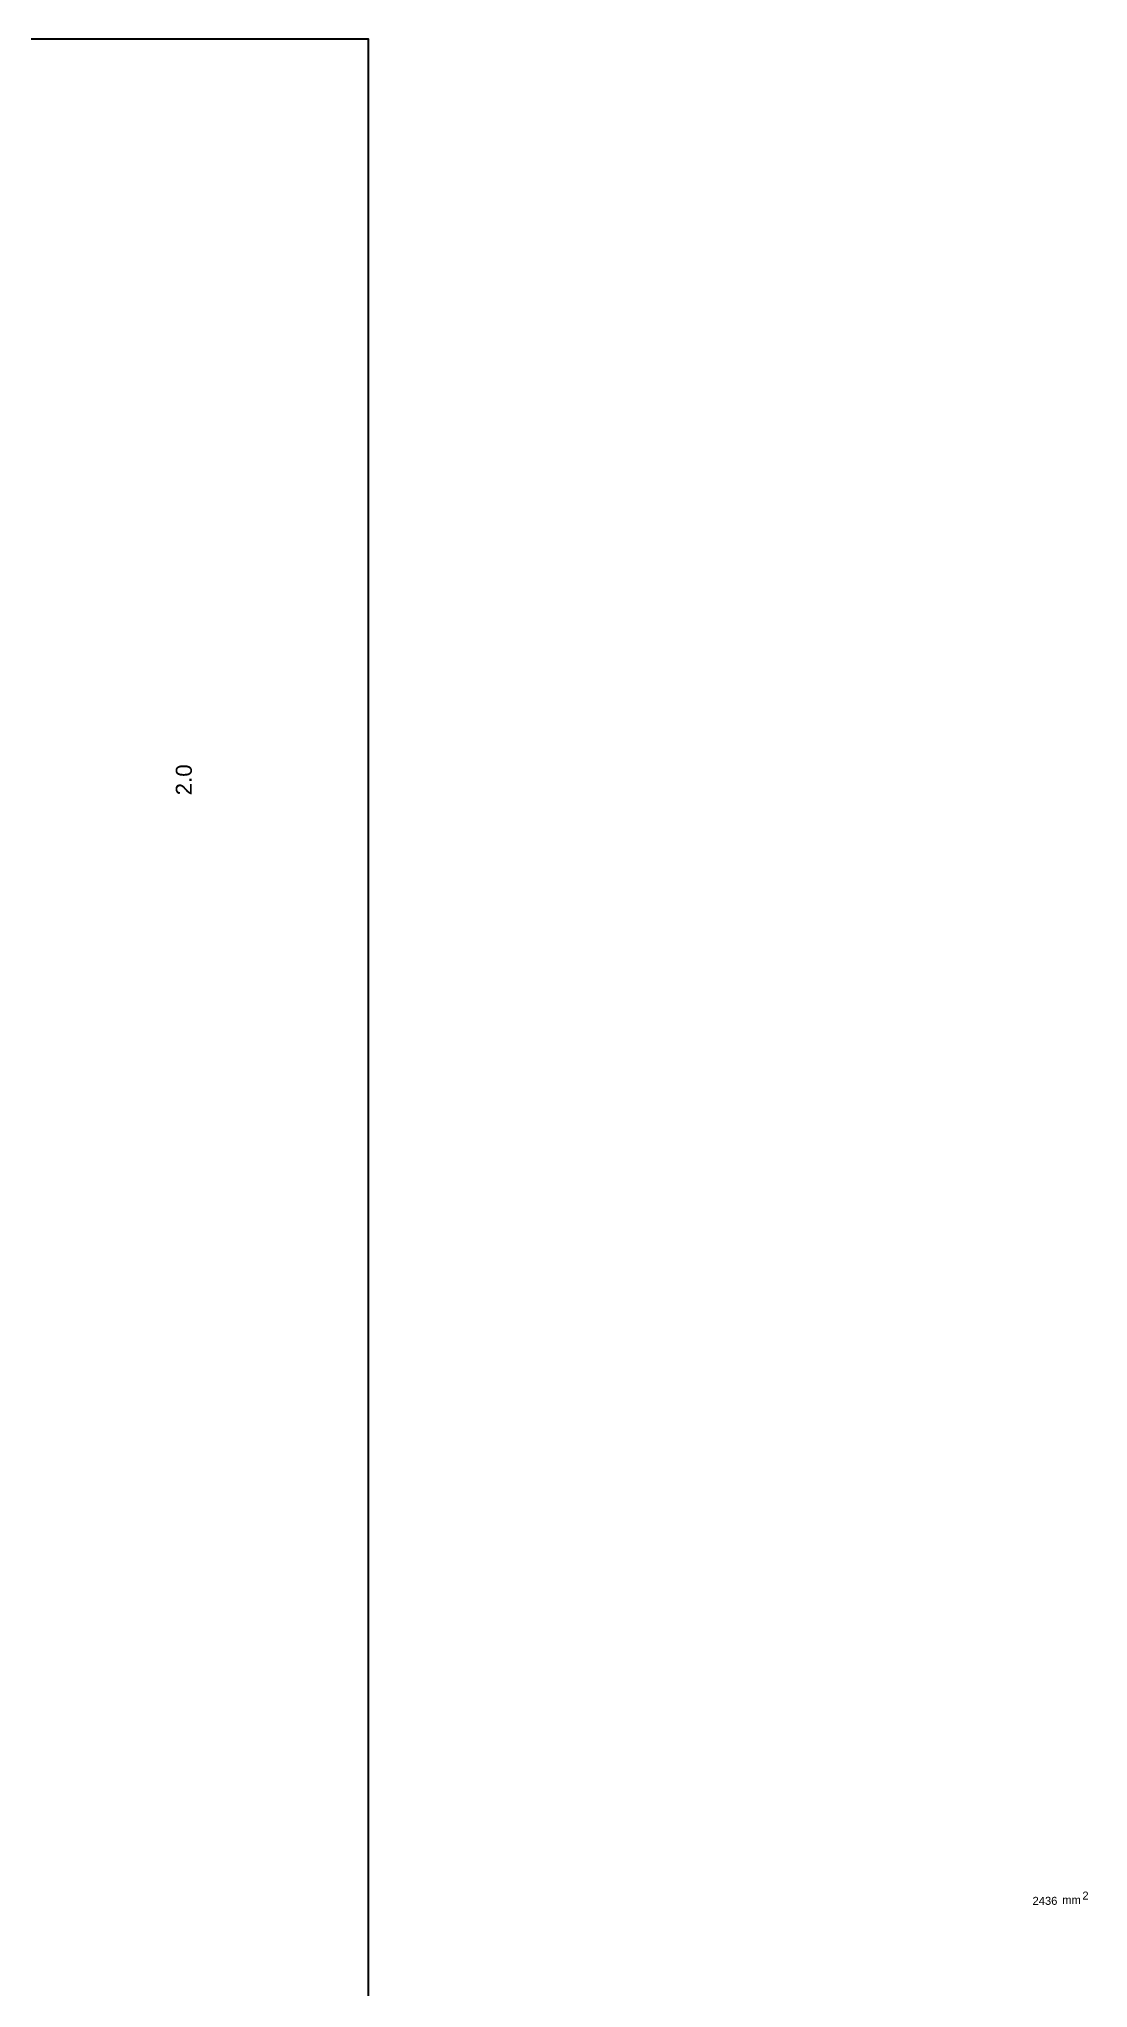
# Model space of a CAD drawing. Header units: millimetres. Extents: x 1526 to 31626, y -4643 to 9189.
# Drawn here: x 7210 to 7734, y 7322 to 8297 of the extents above; entities that cross this region are included whole.
import ezdxf

# ---------------------------------------------------------------- set-up
doc = ezdxf.new("R2010")
doc.units = ezdxf.units.MM
doc.layers.add('Quota', color=3, linetype='Continuous', lineweight=40)
doc.layers.add('тонкая', color=7, linetype='Continuous', lineweight=20)
doc.styles.add('s1v4', font='arial.ttf', dxfattribs={"height": 4})
doc.styles.get("Standard").update_dxf_attribs({"font": 'arial.ttf'})

msp = doc.modelspace()

# ---------------------------------------------------------------- linework, layer by layer
at = {"layer": 'Quota'}
msp.add_lwpolyline([(4977.71994, 8296.67596), (7374.22964, 8296.67596), (7374.22964, 3030.00211), (4345.01887, 3030.00211), (4345.01887, 8296.67596), (4977.71994, 8296.67596)], dxfattribs=at)

# ---------------------------------------------------------------- texts
at = {"lineweight": 15, "insert": (7282.03111, 7926.25185), "char_height": 8, "attachment_point": 5, "rotation": 90}
msp.add_mtext('2.0', dxfattribs=at)
at = {"layer": 'тонкая', "style": 's1v4'}
for s, p in [('2436', (7706.3158, 7363.75792)), ('mm', (7721.16256, 7364.23137)), ('2', (7731.23253, 7366.37592))]:
    msp.add_text(s, height=4, dxfattribs=at).set_placement(p)

doc.saveas('drawing.dxf')
